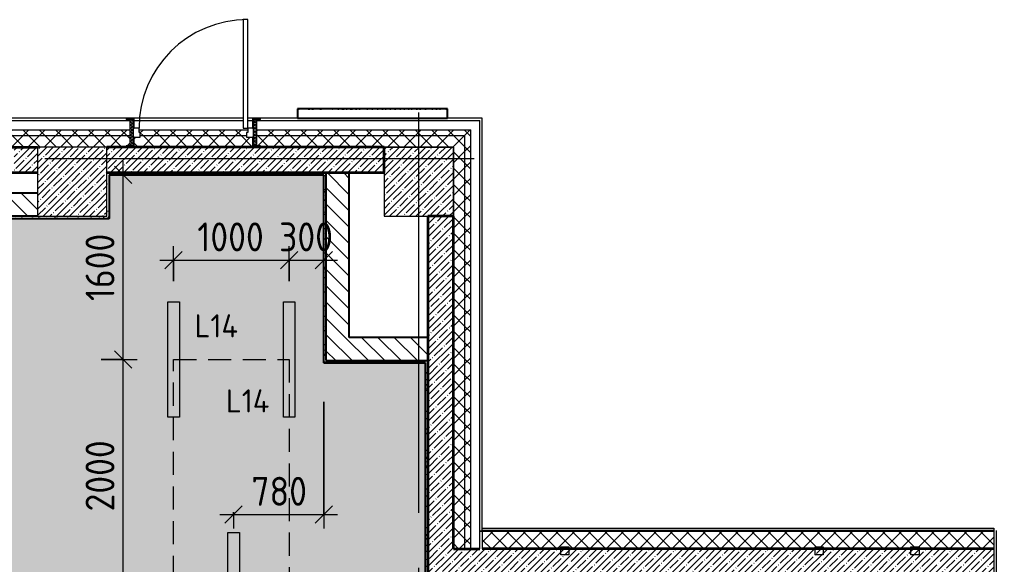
# Model space of a CAD drawing. Header units: millimetres. Extents: x -3377 to 186574, y -8553 to 29000.
# Drawn here: x 29855 to 38310, y 23484 to 28205 of the extents above; entities that cross this region are included whole.
import ezdxf

# ---------------------------------------------------------------- set-up
doc = ezdxf.new("R2010")
doc.units = ezdxf.units.MM
doc.linetypes.add('ADSK_Штрих_ш2 п1', pattern=[300, 200, -100])
doc.linetypes.add('Осевая', pattern=[3175, 635, -476.25, 1587.5, -476.25])
for name, color, linetype, lineweight in [('A-ANNO-DIMS', 7, 'Continuous', 9), ('A-ANNO-DIMS-100', 7, 'Continuous', 9), ('A-DETL-1', 7, 'ADSK_Штрих_ш2 п1', 9), ('A-DETL-GENF', 7, 'Continuous', 9), ('A-DOOR', 7, 'Continuous', 9), ('A-DOOR-1', 7, 'Continuous', 13), ('A-DOOR-FRAM', 7, 'Continuous', 13), ('A-DOOR-FRAM-1', 7, 'Continuous', 9), ('A-GENM', 7, 'Continuous', 9), ('A-GENM-1', 7, 'Continuous', 25), ('A-GLAZ', 7, 'Continuous', 9), ('A-GLAZ-1', 7, 'Continuous', 13), ('A-WALL', 7, 'Continuous', 9), ('E-LITE-EQPM-IDEN', 7, 'Continuous', 9), ('I-WALL', 7, 'Continuous', 9), ('S-COLS', 7, 'Continuous', 9), ('Оси', 7, 'Continuous', 9), ('Оси-2', 7, 'Осевая', 9)]:
    doc.layers.add(name, color=color, linetype=linetype, lineweight=lineweight)
for name, color, linetype, lineweight, true_color in [('A-ANNO-NOTE', 1, 'Continuous', 9, 0xff0000), ('A-CLNG-1', 7, 'Continuous', 9, 0xc0c0c0), ('A-WALL-1', 7, 'Continuous', 35, 0x3c3c3c), ('A-WALL-2', 7, 'Continuous', 25, 0x3c3c3c), ('A-WALL-3', 7, 'Continuous', 13, 0x3c3c3c), ('A-WALL-FNSH-1', 7, 'Continuous', 9, 0x3c3c3c), ('A-WALL-FNSH-2', 7, 'Continuous', 13, 0x3c3c3c)]:
    doc.layers.add(name, color=color, linetype=linetype, lineweight=lineweight, true_color=true_color)
doc.layers.add('A-CLNG-PATT-1', color=7, linetype='Continuous', lineweight=9, transparency=1)
doc.styles.add('GOST Common_1', font='GOST_Common.ttf', dxfattribs={"height": 200})
doc.styles.add('ISOCPEUR', font='isocpeur.ttf', dxfattribs={"width": 0.9, "height": 250})
doc.dimstyles.new('ISO-2_5_0_9К_БОЛЬШОЙ', dxfattribs={"dimscale": 304.8, "dimtxt": 248.995294, "dimasz": 0.492126, "dimexe": 0.393701, "dimexo": 0.984252, "dimgap": 0, "dimtad": 1, "dimdec": 0, "dimrnd": 10, "dimzin": 0, "dimdsep": 46, "dimtxsty": 'ISOCPEUR', "dimblk1": 'OBLIQUE', "dimblk2": 'OBLIQUE', "dimsah": 1, "dimcen": 0.09, "dimdle": 0.393701, "dimazin": 0, "dimtfac": 1, "dimtdec": 4, "dimtix": 1, "dimtmove": 0, "dimatfit": 3, "dimfxl": 1, "dimtvp": 1, "dimtolj": 1, "dimtzin": 0, "dimarcsym": 2})
pattern_1 = [(45, (0, 0), (-57.02463, 57.02463), []), (45, (57.025, 0), (-57.02463, 57.02463), [100.806, -20.161, 3.353, -16.808])]
pattern_2 = [(45, (0, 0), (-70.71068, 70.71068), []), (135, (0, 0), (-70.71068, -70.71068), [])]
pattern_3 = [(135, (0, 0), (-70.71068, -70.71068), [])]
pattern_4 = [(0, (0, 0), (121.92, 30.48), [10.058, -81.382, 10.058, -81.382, -487.68]), (0, (0, 0), (121.92, 30.48), [-182.88, 10.058, -172.822, 10.058, -81.382, -213.36]), (0, (0, 0), (121.92, 30.48), [-457.2, 10.058, -50.902, 10.058, -142.342]), (120, (45.72, 15.24), (-87.356454, 90.345817), [10.058, -81.382, 10.058, -81.382, -487.68]), (120, (45.72, 15.24), (-87.356454, 90.345817), [-182.88, 10.058, -172.822, 10.058, -81.382, -213.36]), (120, (45.72, 15.24), (-87.356454, 90.345817), [-457.2, 10.058, -50.902, 10.058, -142.342]), (240, (60.96, 76.2), (-34.563546, -120.825817), [10.058, -81.382, 10.058, -81.382, -487.68]), (240, (60.96, 76.2), (-34.563546, -120.825817), [-182.88, 10.058, -172.822, 10.058, -81.382, -213.36]), (240, (60.96, 76.2), (-34.563546, -120.825817), [-457.2, 10.058, -50.902, 10.058, -142.342])]

# ---------------------------------------------------------------- blocks, each defined once
blk = doc.blocks.new('BSC_Колонна _Прямоугольная - 600х600-V16-План расстановки осветительного оборудования 1 этажа в осях 1-12')
at = {"layer": 'S-COLS'}
h = blk.add_hatch(dxfattribs=at)
h.set_pattern_fill('FP_28', color=256, style=0, pattern_type=2)
h.set_pattern_definition([(45, (-30310, -26800), (-57.02463, 57.02463), []), (45, (-30252.975, -26800), (-57.02463, 57.02463), [100.806, -20.161, 3.353, -16.808])])
h.paths.add_polyline_path([(300, -300), (300, 300), (-300, 300), (-300, -300), (226.1, -300)])
for p, q in [((300, 300), (-300, 300)), ((-300, 300), (-300, -300)), ((300, -300), (300, 300)), ((-300, -300), (300, -300))]:
    blk.add_line(p, q, dxfattribs=at)
blk = doc.blocks.new('120_Окно_СКБ_2Ст - 120_Окно_СКБ_2Ст 3100х2500 _мал_створка слева_-22446080-План расстановки осветительного оборудования 1 этажа в осях 1-12')
at = {"layer": 'A-GLAZ-1'}
for p, q in [((-1550, -127), (-1550, -57)), ((-1550, -57), (-1480, -57)), ((-1480, -57), (-1480, -127)), ((650, -127), (650, -57)), ((650, -57), (720, -57)), ((720, -57), (720, -127)), ((1480, -127), (1480, -57)), ((1480, -57), (1550, -57)), ((1550, -57), (1550, -127)), ((-1480, -127), (-1550, -127)), ((720, -127), (650, -127)), ((1550, -127), (1480, -127))]:
    blk.add_line(p, q, dxfattribs=at)
blk = doc.blocks.new('110_Дверь_СКБ_1Ст_Наружная - ДН-2д_л__ Дверь из подвала ЛК _900 мм в свету_ 3300 фрамуга метал-22954314-План расстановки осветительного оборудования 1 этажа в осях 1-12')
at = {"layer": 'A-DOOR'}
h = blk.add_hatch(dxfattribs=at)
h.set_pattern_fill('FP_39', color=256, style=0, pattern_type=2)
h.set_pattern_definition([(135, (1756.41, 179.685), (-14.14214, -14.14214), []), (225, (1756.41, 179.685), (14.14214, -14.14214), [])])
h.paths.add_polyline_path([(569.5, -125), (569.5, 105), (539.5, 105), (539.5, -125), (541.1, -125)])
at = {"layer": 'A-DOOR-FRAM-1'}
h = blk.add_hatch(dxfattribs=at)
h.set_pattern_fill('FP_40', color=256, style=0, pattern_type=2)
h.set_pattern_definition([(45, (-366.384, 179.685), (-14.1421, 14.1421), []), (135, (-366.384, 179.685), (-14.1421, -14.1421), [])])
h.paths.add_polyline_path([(-500.5, -125), (-500.5, 105), (-530.5, 105), (-530.5, -125)])
at = {"layer": 'A-DOOR'}
for p, q in [((-492.5, 113), (-562.5, 113)), ((-562.5, 113), (-562.5, 105)), ((-562.5, 105), (-500.5, 105)), ((-500.5, 105), (-500.5, 30)), ((-492.5, 30), (-492.5, 113)), ((601.5, 113), (531.5, 113)), ((531.5, 113), (531.5, 30)), ((539.5, 30), (539.5, 105)), ((539.5, 105), (601.5, 105)), ((601.5, 105), (601.5, 113)), ((-500.5, 30), (-492.5, 30)), ((531.5, 30), (539.5, 30)), ((-492.5, -50), (-500.5, -50)), ((-500.5, -50), (-500.5, -125)), ((-492.5, -133), (-492.5, -50)), ((539.5, -50), (531.5, -50)), ((531.5, -50), (531.5, -133)), ((539.5, -125), (539.5, -50)), ((-562.5, -125), (-562.5, -133)), ((-500.5, -125), (-562.5, -125)), ((-562.5, -133), (-492.5, -133)), ((531.5, -133), (601.5, -133)), ((601.5, -125), (539.5, -125)), ((601.5, -133), (601.5, -125))]:
    blk.add_line(p, q, dxfattribs=at)
blk.add_arc((489.5, 30), 940, 90, 180, dxfattribs=at)
at = {"layer": 'A-DOOR-1'}
for p, q in [((489.5, 970), (449.5, 970)), ((449.5, 970), (449.5, 30)), ((489.5, 30), (489.5, 970)), ((449.5, 30), (489.5, 30))]:
    blk.add_line(p, q, dxfattribs=at)
at = {"layer": 'A-DOOR-FRAM'}
for p, q in [((-500.5, 105), (-530.5, 105)), ((-530.5, 105), (-530.5, -125)), ((-500.5, -125), (-500.5, 105)), ((569.5, 105), (539.5, 105)), ((539.5, 105), (539.5, -125)), ((569.5, -125), (569.5, 105)), ((-450.5, 30), (-500.5, 30)), ((-500.5, 30), (-500.5, -50)), ((-450.5, -10), (-450.5, 30)), ((489.5, 30), (489.5, -10)), ((539.5, 30), (489.5, 30)), ((539.5, -50), (539.5, 30)), ((-500.5, -50), (-440.5, -50)), ((-440.5, -10), (-450.5, -10)), ((-440.5, -50), (-440.5, -10)), ((489.5, -10), (479.5, -10)), ((479.5, -10), (479.5, -50)), ((479.5, -50), (539.5, -50)), ((-530.5, -125), (-500.5, -125)), ((539.5, -125), (569.5, -125))]:
    blk.add_line(p, q, dxfattribs=at)
blk = doc.blocks.new('Указатель_Домовой_Квартальный_По грани - Указатель одинарный-23221565-План расстановки осветительного оборудования 1 этажа в осях 1-12')
at = {"layer": 'A-GENM'}
for p, q in [((32277.3, 27432), (32274.8, 27432)), ((32275, 27432), (32295, 27432)), ((32295, 27432), (32338.8, 27432)), ((32338.8, 27432), (32353.7, 27432)), ((32338.8, 27430), (32338.8, 27432)), ((32367, 27432), (32385.1, 27432)), ((32398.3, 27432), (32415, 27432)), ((32415, 27430), (32415, 27432)), ((32415, 27432), (32434.9, 27432)), ((32434.9, 27432), (32454.8, 27432)), ((32434.9, 27430), (32434.9, 27432)), ((32468.1, 27432), (32489.6, 27432)), ((32489.6, 27430), (32489.6, 27432)), ((32489.6, 27432), (32560, 27432)), ((32565, 27432), (32610.7, 27432)), ((32620, 27432), (32643.7, 27432)), ((32652.9, 27432), (32654.8, 27432)), ((32652.9, 27432), (32654.8, 27432)), ((32654.7, 27430), (32654.7, 27432)), ((32664.1, 27432), (32682.7, 27432)), ((32691.9, 27432), (32715.6, 27432)), ((32724.8, 27432), (32726.7, 27432)), ((32724.8, 27432), (32726.7, 27432)), ((32726.6, 27430), (32726.6, 27432)), ((32736, 27432), (32746.5, 27432)), ((32746.5, 27432), (32762.4, 27432)), ((32746.5, 27432), (32746.5, 27430)), ((32773.5, 27432), (32794, 27432)), ((32803.3, 27432), (32816.7, 27432)), ((32816.1, 27432), (32816.7, 27432)), ((32816.1, 27432), (32816.1, 27430)), ((32816.7, 27432), (32827.8, 27432)), ((32816.7, 27430), (32816.7, 27432)), ((32827.8, 27432), (32840.5, 27432)), ((32827.8, 27430), (32827.8, 27432)), ((32840.5, 27432), (32849.8, 27432)), ((32840.5, 27430), (32840.5, 27432)), ((32849.8, 27432), (32857.6, 27432)), ((32849.8, 27430), (32849.8, 27432)), ((32857.6, 27432), (32860, 27432)), ((32857.6, 27432), (32860, 27432)), ((32857.6, 27430), (32857.6, 27432)), ((32870.8, 27432), (32904.2, 27432)), ((32913.5, 27432), (32943.6, 27432)), ((32943.6, 27432), (32950.6, 27432)), ((32943.6, 27430), (32943.6, 27432)), ((32959.9, 27432), (32992.2, 27432)), ((33001.7, 27432), (33005.1, 27432)), ((33005.1, 27432), (33010.9, 27432)), ((33005.1, 27430), (33005.1, 27432)), ((33010.9, 27430), (33010.9, 27432)), ((33012.1, 27432), (33018.6, 27432)), ((33012.1, 27432), (33012.1, 27430)), ((33028.3, 27432), (33039, 27432)), ((33039, 27432), (33045.2, 27432)), ((33039, 27432), (33039, 27430)), ((33044.2, 27432), (33045.2, 27432)), ((33044.2, 27432), (33044.2, 27430)), ((33045.2, 27432), (33048.3, 27432)), ((33045.2, 27432), (33045.2, 27430)), ((33048.3, 27432), (33055.5, 27432)), ((33048.3, 27432), (33048.3, 27430)), ((33055.5, 27432), (33059, 27432)), ((33055.5, 27432), (33055.5, 27430)), ((33069.3, 27432), (33075.9, 27432)), ((33075.9, 27432), (33091.1, 27432)), ((33075.9, 27430), (33075.9, 27432)), ((33091.1, 27432), (33097, 27432)), ((33091.1, 27432), (33091.9, 27432)), ((33091.1, 27430), (33091.1, 27432)), ((33091.9, 27432), (33094, 27432)), ((33091.9, 27430), (33091.9, 27432)), ((33093.2, 27430), (33093.2, 27432)), ((33094, 27432), (33095.8, 27432)), ((33094, 27430), (33094, 27432)), ((33095.8, 27432), (33096.3, 27432)), ((33095.8, 27430), (33095.8, 27432)), ((33096.3, 27430), (33096.3, 27432)), ((33097, 27432), (33101.1, 27432)), ((33097, 27430), (33097, 27432)), ((33101.1, 27430), (33101.1, 27432)), ((33110.7, 27432), (33118.2, 27432)), ((33118.2, 27432), (33122.3, 27432)), ((33118.2, 27430), (33118.2, 27432)), ((33122.3, 27432), (33126.8, 27432)), ((33122.3, 27430), (33122.3, 27432)), ((33125.4, 27432), (33126.8, 27432)), ((33125.4, 27432), (33125.4, 27430)), ((33126.4, 27430), (33126.4, 27432)), ((33126.8, 27432), (33128.7, 27432)), ((33126.8, 27430), (33126.8, 27432)), ((33128.7, 27432), (33145.5, 27432)), ((33128.7, 27430), (33128.7, 27432)), ((33154.8, 27432), (33181.4, 27432)), ((33190.7, 27432), (33217.4, 27432)), ((33227.2, 27432), (33245.2, 27432)), ((33254.5, 27432), (33289.3, 27432)), ((33298.6, 27432), (33317, 27432)), ((33327.2, 27432), (33329.1, 27432)), ((33327.2, 27432), (33329.1, 27432)), ((33329.1, 27432), (33336.3, 27432)), ((33329.1, 27430), (33329.1, 27432)), ((33336.3, 27432), (33345.5, 27432)), ((33336.3, 27430), (33336.3, 27432)), ((33345.5, 27432), (33354.8, 27432)), ((33345.5, 27430), (33345.5, 27432)), ((33354.8, 27432), (33362, 27432)), ((33354.8, 27430), (33354.8, 27432)), ((33362, 27432), (33363.9, 27432)), ((33362, 27432), (33363.9, 27432)), ((33362, 27430), (33362, 27432)), ((33374.2, 27432), (33422.7, 27432)), ((33432, 27432), (33442.4, 27432)), ((33442.4, 27432), (33458.4, 27432)), ((33442.4, 27430), (33442.4, 27432)), ((33469.5, 27432), (33490, 27432)), ((33499.3, 27432), (33525, 27432)), ((33525, 27432), (33545, 27432)), ((33545.2, 27432), (33542.7, 27432))]:
    blk.add_line(p, q, dxfattribs=at)
at = {"layer": 'A-GENM-1'}
for p, q in [((33560, 27430), (32260, 27430)), ((32260, 27430), (32260, 27350)), ((32275, 27432), (32270, 27432)), ((32270, 27432), (32270, 27430)), ((32270, 27430), (32275, 27430)), ((32275, 27430), (32275, 27432)), ((32367, 27432), (32353.7, 27432)), ((32353.7, 27432), (32353.7, 27430)), ((32353.7, 27430), (32367, 27430)), ((32367, 27430), (32367, 27432)), ((32398.3, 27432), (32385.1, 27432)), ((32385.1, 27432), (32385.1, 27430)), ((32385.1, 27430), (32398.3, 27430)), ((32398.3, 27430), (32398.3, 27432)), ((32468.1, 27432), (32454.8, 27432)), ((32454.8, 27432), (32454.8, 27430)), ((32454.8, 27430), (32468.1, 27430)), ((32468.1, 27430), (32468.1, 27432)), ((32565, 27432), (32560, 27432)), ((32560, 27432), (32560, 27430)), ((32560, 27430), (32565, 27430)), ((32565, 27430), (32565, 27432)), ((32620, 27432), (32610.7, 27432)), ((32610.7, 27432), (32610.7, 27430)), ((32610.7, 27430), (32620, 27430)), ((32620, 27430), (32620, 27432)), ((32652.9, 27432), (32643.7, 27432)), ((32643.7, 27432), (32643.7, 27430)), ((32643.7, 27430), (32652.9, 27430)), ((32652.9, 27430), (32652.9, 27432)), ((32664.1, 27432), (32654.8, 27432)), ((32654.8, 27432), (32654.8, 27430)), ((32654.8, 27430), (32664.1, 27430)), ((32664.1, 27430), (32664.1, 27432)), ((32691.9, 27432), (32682.7, 27432)), ((32682.7, 27432), (32682.7, 27430)), ((32682.7, 27430), (32691.9, 27430)), ((32691.9, 27430), (32691.9, 27432)), ((32724.8, 27432), (32715.6, 27432)), ((32715.6, 27432), (32715.6, 27430)), ((32715.6, 27430), (32724.8, 27430)), ((32724.8, 27430), (32724.8, 27432)), ((32736, 27432), (32726.7, 27432)), ((32726.7, 27432), (32726.7, 27430)), ((32726.7, 27430), (32736, 27430)), ((32736, 27430), (32736, 27432)), ((32773.5, 27432), (32762.4, 27432)), ((32762.4, 27432), (32762.4, 27430)), ((32762.4, 27430), (32773.5, 27430)), ((32773.5, 27430), (32773.5, 27432)), ((32803.3, 27432), (32794, 27432)), ((32794, 27432), (32794, 27430)), ((32794, 27430), (32803.3, 27430)), ((32803.3, 27430), (32803.3, 27432)), ((32870.8, 27432), (32860, 27432)), ((32860, 27432), (32860, 27430)), ((32860, 27430), (32870.8, 27430)), ((32870.8, 27430), (32870.8, 27432)), ((32913.5, 27432), (32904.2, 27432)), ((32904.2, 27432), (32904.2, 27430)), ((32904.2, 27430), (32913.5, 27430)), ((32913.5, 27430), (32913.5, 27432)), ((32959.9, 27432), (32950.6, 27432)), ((32950.6, 27432), (32950.6, 27430)), ((32950.6, 27430), (32959.9, 27430)), ((32959.9, 27430), (32959.9, 27432)), ((33001.7, 27432), (32992.2, 27432)), ((32992.2, 27432), (32992.2, 27430)), ((32992.2, 27430), (33001.7, 27430)), ((33001.7, 27430), (33001.7, 27432)), ((33028.3, 27432), (33018.6, 27432)), ((33018.6, 27432), (33018.6, 27430)), ((33018.6, 27430), (33028.3, 27430)), ((33028.3, 27430), (33028.3, 27432)), ((33069.3, 27432), (33059.7, 27432)), ((33059.7, 27432), (33059.7, 27430)), ((33059.7, 27430), (33069.3, 27430)), ((33069.3, 27430), (33069.3, 27432)), ((33110.7, 27432), (33101.4, 27432)), ((33101.4, 27432), (33101.4, 27430)), ((33101.4, 27430), (33110.7, 27430)), ((33110.7, 27430), (33110.7, 27432)), ((33154.8, 27432), (33145.5, 27432)), ((33145.5, 27432), (33145.5, 27430)), ((33145.5, 27430), (33154.8, 27430)), ((33154.8, 27430), (33154.8, 27432)), ((33190.7, 27432), (33181.4, 27432)), ((33181.4, 27432), (33181.4, 27430)), ((33181.4, 27430), (33190.7, 27430)), ((33190.7, 27430), (33190.7, 27432)), ((33226.7, 27432), (33217.4, 27432)), ((33217.4, 27432), (33217.4, 27430)), ((33217.4, 27430), (33226.7, 27430)), ((33226.7, 27430), (33226.7, 27432)), ((33254.5, 27432), (33245.2, 27432)), ((33245.2, 27432), (33245.2, 27430)), ((33245.2, 27430), (33254.5, 27430)), ((33254.5, 27430), (33254.5, 27432)), ((33298.6, 27432), (33289.3, 27432)), ((33289.3, 27432), (33289.3, 27430)), ((33289.3, 27430), (33298.6, 27430)), ((33298.6, 27430), (33298.6, 27432)), ((33327.2, 27432), (33317, 27432)), ((33317, 27432), (33317, 27430)), ((33317, 27430), (33327.2, 27430)), ((33327.2, 27430), (33327.2, 27432)), ((33374.2, 27432), (33363.9, 27432)), ((33363.9, 27432), (33363.9, 27430)), ((33363.9, 27430), (33374.2, 27430)), ((33374.2, 27430), (33374.2, 27432)), ((33432, 27432), (33422.7, 27432)), ((33422.7, 27432), (33422.7, 27430)), ((33422.7, 27430), (33432, 27430)), ((33432, 27430), (33432, 27432)), ((33469.5, 27432), (33458.4, 27432)), ((33458.4, 27432), (33458.4, 27430)), ((33458.4, 27430), (33469.5, 27430)), ((33469.5, 27430), (33469.5, 27432)), ((33499.3, 27432), (33490, 27432)), ((33490, 27432), (33490, 27430)), ((33490, 27430), (33499.3, 27430)), ((33499.3, 27430), (33499.3, 27432)), ((33550, 27432), (33545, 27432)), ((33545, 27432), (33545, 27430)), ((33545, 27430), (33550, 27430)), ((33550, 27430), (33550, 27432)), ((33560, 27350), (33560, 27430)), ((32260, 27350), (33560, 27350))]:
    blk.add_line(p, q, dxfattribs=at)
blk = doc.blocks.new('DET_L_Линия разрыва - М100-30654710-План расстановки осветительного оборудования 1 этажа в осях 1-12')
at = {"layer": 'A-DETL-GENF'}
blk.add_line((24079.7, 0), (12339.9, 0), dxfattribs=at)
blk = doc.blocks.new('DIMBLOCK64-План расстановки осветительного оборудования 1 этажа в осях 1-12')
at = {"layer": 'A-ANNO-DIMS-100'}
for p, q in [((31188.5, 25937.8), (31188.5, 26240.2)), ((32188.5, 25937.8), (32188.5, 26240.2)), ((31068.5, 26120.2), (32188.5, 26120.2)), ((31188.5, 26120.2), (31188.5, 25937.8)), ((32188.5, 26120.2), (32188.5, 25937.8))]:
    blk.add_line(p, q, dxfattribs=at)
at = {"layer": 'A-ANNO-DIMS-100', "lineweight": 20}
for p, q in [((31188.5, 26120.2), (31263.5, 26195.2)), ((32188.5, 26120.2), (32263.5, 26195.2)), ((31188.5, 26120.2), (31113.5, 26045.2)), ((32188.5, 26120.2), (32113.5, 26045.2))]:
    blk.add_line(p, q, dxfattribs=at)
at = {"layer": 'A-ANNO-DIMS-100', "color": 0, "insert": (31394, 26446.8), "char_height": 250, "width": 706.764, "attachment_point": 1, "line_spacing_factor": 1.149209, "style": 'ISOCPEUR'}
blk.add_mtext('1000', dxfattribs=at)
blk = doc.blocks.new('_Oblique')
at = {"color": 0, "linetype": 'ByBlock', "lineweight": -2}
blk.add_line((-0.5, -0.5), (0.5, 0.5), dxfattribs=at)
blk = doc.blocks.new('DIMBLOCK65-План расстановки осветительного оборудования 1 этажа в осях 1-12')
at = {"layer": 'A-ANNO-DIMS-100'}
for p, q in [((32188.5, 25937.8), (32188.5, 26240.2)), ((32488.5, 25926.3), (32488.5, 26240.2)), ((32188.5, 26120.2), (32608.5, 26120.2)), ((32188.5, 26120.2), (32188.5, 25937.8)), ((32488.5, 26120.2), (32488.5, 25926.3))]:
    blk.add_line(p, q, dxfattribs=at)
at = {"layer": 'A-ANNO-DIMS-100', "lineweight": 20}
for p, q in [((32188.5, 26120.2), (32263.5, 26195.2)), ((32488.5, 26120.2), (32563.5, 26195.2)), ((32188.5, 26120.2), (32113.5, 26045.2)), ((32488.5, 26120.2), (32413.5, 26045.2))]:
    blk.add_line(p, q, dxfattribs=at)
at = {"layer": 'A-ANNO-DIMS-100', "color": 0, "insert": (32101.5, 26446.8), "char_height": 250, "width": 568.858, "attachment_point": 1, "line_spacing_factor": 1.149209, "style": 'ISOCPEUR'}
blk.add_mtext('300', dxfattribs=at)
blk = doc.blocks.new('DIMBLOCK67-План расстановки осветительного оборудования 1 этажа в осях 1-12')
at = {"layer": 'A-ANNO-DIMS-100', "lineweight": 20}
for p, q in [((30753.5, 25259.5), (30678.5, 25334.5)), ((30753.5, 25259.5), (30828.5, 25184.5)), ((30753.5, 23259.5), (30678.5, 23334.5)), ((30753.5, 23259.5), (30828.5, 23184.5))]:
    blk.add_line(p, q, dxfattribs=at)
at = {"layer": 'A-ANNO-DIMS-100'}
for p, q in [((30563.1, 25259.5), (30873.5, 25259.5)), ((30753.5, 25259.5), (30563.1, 25259.5)), ((30753.5, 23259.5), (30753.5, 25259.5)), ((31083.1, 23259.5), (30633.5, 23259.5)), ((30753.5, 23259.5), (31083.1, 23259.5))]:
    blk.add_line(p, q, dxfattribs=at)
at = {"layer": 'A-ANNO-DIMS-100', "color": 0, "insert": (30426.9, 23943.5), "char_height": 250, "width": 758.478, "attachment_point": 1, "rotation": 90, "line_spacing_factor": 1.149209, "style": 'ISOCPEUR'}
blk.add_mtext('2000', dxfattribs=at)
blk = doc.blocks.new('DIMBLOCK68-План расстановки осветительного оборудования 1 этажа в осях 1-12')
at = {"layer": 'A-ANNO-DIMS-100'}
for p, q in [((30753.5, 25259.5), (30753.5, 26980)), ((30947.5, 26860), (30633.5, 26860)), ((30753.5, 26860), (30947.5, 26860)), ((30563.1, 25259.5), (30873.5, 25259.5)), ((30753.5, 25259.5), (30563.1, 25259.5))]:
    blk.add_line(p, q, dxfattribs=at)
at = {"layer": 'A-ANNO-DIMS-100', "lineweight": 20}
for p, q in [((30753.5, 26860), (30678.5, 26935)), ((30753.5, 26860), (30828.5, 26785)), ((30753.5, 25259.5), (30678.5, 25334.5)), ((30753.5, 25259.5), (30828.5, 25184.5))]:
    blk.add_line(p, q, dxfattribs=at)
at = {"layer": 'A-ANNO-DIMS-100', "color": 0, "insert": (30426.9, 25765.3), "char_height": 250, "width": 706.764, "attachment_point": 1, "rotation": 90, "line_spacing_factor": 1.149209, "style": 'ISOCPEUR'}
blk.add_mtext('1600', dxfattribs=at)
blk = doc.blocks.new('DIMBLOCK69-План расстановки осветительного оборудования 1 этажа в осях 1-12')
at = {"layer": 'A-ANNO-DIMS-100'}
for p, q in [((32488.5, 24892.9), (32488.5, 23796.2)), ((32488.5, 23916.2), (32488.5, 24892.9)), ((31708.5, 23937.8), (31708.5, 23796.2)), ((31708.5, 23916.2), (31708.5, 23937.8)), ((31588.5, 23916.2), (32608.5, 23916.2))]:
    blk.add_line(p, q, dxfattribs=at)
at = {"layer": 'A-ANNO-DIMS-100', "lineweight": 20}
for p, q in [((31708.5, 23916.2), (31783.5, 23991.2)), ((32488.5, 23916.2), (32563.5, 23991.2)), ((31708.5, 23916.2), (31633.5, 23841.2)), ((32488.5, 23916.2), (32413.5, 23841.2))]:
    blk.add_line(p, q, dxfattribs=at)
at = {"layer": 'A-ANNO-DIMS-100', "color": 0, "insert": (31861.5, 24242.8), "char_height": 250, "width": 568.858, "attachment_point": 1, "line_spacing_factor": 1.149209, "style": 'ISOCPEUR'}
blk.add_mtext('780', dxfattribs=at)

msp = doc.modelspace()

# ---------------------------------------------------------------- hatches: boundary and pattern name
at = {"layer": 'A-CLNG-PATT-1'}
h = msp.add_hatch(color=256, dxfattribs=at)
h.paths.add_polyline_path([(28781, 20121), (33389, 20121), (33389, 21979), (32989, 21979), (32989, 22621), (33369, 22621), (33369, 25229), (32488.5, 25229), (32488.5, 26859), (30631, 26859), (30631, 26479), (29095, 26479), (29095, 26351), (29110, 26351), (29110, 26340), (28781, 26340), (28781, 21193)])
h.paths.add_polyline_path([(29990, 21979), (29990, 22620), (30631, 22620), (30631, 21979), (30536.1, 21979)])
at = {"layer": 'A-WALL'}
h = msp.add_hatch(dxfattribs=at)
h.set_pattern_fill('FP_6', color=256, style=0, pattern_type=2)
h.set_pattern_definition(pattern_2)
h.paths.add_polyline_path([(33760, 27200), (33760, 27250), (31910, 27250), (31910, 27200), (33710, 27200)])
h.paths.add_polyline_path([(16010.3, 27200), (16910.3, 27200), (16910.3, 27250), (16010.3, 27250), (16010.3, 27216.3)])
h.paths.add_polyline_path([(21117.1, 27200), (21785, 27200), (21785, 27250), (20335, 27250), (20335, 27200)])
h.paths.add_polyline_path([(21910, 27200), (30810, 27200), (30810, 27250), (21825, 27250), (21825, 27200)])
h.paths.add_polyline_path([(20295, 27200), (20295, 27250), (19610.3, 27250), (19610.3, 27200), (19771.5, 27200)])
h.paths.add_polyline_path([(31820, 27200), (31820, 27225), (31830, 27225), (31830, 27250), (30890, 27250), (30890, 27225), (30900, 27225), (30900, 27200), (31208.8, 27200)])
h.paths.add_polyline_path([(17810.3, 27200), (18710.3, 27200), (18710.3, 27250), (17810.3, 27250)])
h.paths.add_polyline_path([(15110.3, 27200), (15110.3, 27250), (13730, 27250), (13730, 27200), (15062, 27200)])
h = msp.add_hatch(dxfattribs=at)
h.set_pattern_fill('FP_6', color=256, style=0, pattern_type=2)
h.set_pattern_definition(pattern_2)
h.paths.add_polyline_path([(13730, 27100), (15110.3, 27100), (15110.3, 27200), (13730, 27200)])
h.paths.add_polyline_path([(18425.9, 27100), (18710.3, 27100), (18710.3, 27200), (17810.3, 27200), (17810.3, 27100), (18110.3, 27100)])
h.paths.add_polyline_path([(16910.3, 27100), (16910.3, 27200), (16010.3, 27200), (16010.3, 27100), (16407.6, 27100)])
h.paths.add_polyline_path([(21825, 27180), (21785, 27180), (21785, 27200), (20335, 27200), (20335, 27180), (20295, 27180), (20295, 27140), (20305, 27140), (20305, 27100), (21815, 27100), (21815, 27140), (21825, 27140), (21825, 27178.3)])
h.paths.add_polyline_path([(32890.8, 27100), (33710, 27100), (33710, 27200), (31910, 27200), (31910, 27110), (31942, 27110), (31942, 27102), (31872, 27102), (31872, 27185), (31820, 27185), (31820, 27200), (30900, 27200), (30900, 27185), (30848, 27185), (30848, 27102), (30778, 27102), (30778, 27110), (30810, 27110), (30810, 27200), (21825, 27200), (21825, 27180), (21910, 27180), (21910, 27100), (32554.4, 27100)])
h.paths.add_polyline_path([(19610.3, 27100), (20210, 27100), (20210, 27180), (20295, 27180), (20295, 27200), (19610.3, 27200), (19610.3, 27116.6)])
h = msp.add_hatch(dxfattribs=at)
h.set_pattern_fill('FP_6', color=256, style=0, pattern_type=2)
h.set_pattern_definition(pattern_2)
h.paths.add_polyline_path([(33710, 23620), (33760, 23620), (33760, 27200), (33710, 27200), (33710, 23719.5)])
h = msp.add_hatch(dxfattribs=at)
h.set_pattern_fill('FP_6', color=256, style=0, pattern_type=2)
h.set_pattern_definition(pattern_2)
h.paths.add_polyline_path([(33610, 23620), (33710, 23620), (33710, 27100), (33610, 27100), (33610, 23799.7)])
h = msp.add_hatch(dxfattribs=at)
h.set_pattern_fill('FP_6', color=256, style=0, pattern_type=2)
h.set_pattern_definition(pattern_2)
h.paths.add_polyline_path([(35918.3, 23620), (38287.7, 23620), (38287.7, 23769.7), (33860, 23769.7), (33860, 23620), (34572.8, 23620)])
at = {"layer": 'I-WALL'}
h = msp.add_hatch(dxfattribs=at)
h.set_pattern_fill('FP_1', color=256, style=0, pattern_type=2)
h.set_pattern_definition(pattern_1)
h.paths.add_polyline_path([(30631, 26880), (33010, 26880), (33010, 27100), (30610, 27100), (30610, 26880)])
h.paths.add_polyline_path([(29810, 26880), (30010, 26880), (30010, 27100), (29810, 27100), (29810, 27075.3)])
h = msp.add_hatch(dxfattribs=at)
h.set_pattern_fill('FP_85', color=256, style=0, pattern_type=2)
h.set_pattern_definition(pattern_4)
h.paths.add_polyline_path([(30630, 26480), (30630, 26880), (30610, 26880), (30610, 26480)])
h = msp.add_hatch(dxfattribs=at)
h.set_pattern_fill('FP_85', color=256, style=0, pattern_type=2)
h.set_pattern_definition(pattern_4)
h.paths.add_polyline_path([(32476.5, 26860), (32489.5, 26860), (32488.5, 26880), (30630, 26880), (30631, 26860), (31910, 26860)])
h = msp.add_hatch(dxfattribs=at)
h.set_pattern_fill('FP_85', color=256, style=0, pattern_type=2)
h.set_pattern_definition(pattern_4)
h.paths.add_polyline_path([(32509.5, 25250), (32509.5, 26880), (32489.5, 26880), (32489.5, 25250)])
h = msp.add_hatch(dxfattribs=at)
h.set_pattern_fill('FP_15', color=256, style=0, pattern_type=2)
h.set_pattern_definition(pattern_3)
h.paths.add_polyline_path([(32509.5, 25450), (32709.5, 25450), (32709.5, 26880), (32509.5, 26880), (32509.5, 26492.9)])
h = msp.add_hatch(dxfattribs=at)
h.set_pattern_fill('FP_15', color=256, style=0, pattern_type=2)
h.set_pattern_definition(pattern_3)
h.paths.add_polyline_path([(26410, 26500), (30010, 26500), (30010, 26700), (26410, 26700)])
h = msp.add_hatch(dxfattribs=at)
h.set_pattern_fill('FP_85', color=256, style=0, pattern_type=2)
h.set_pattern_definition(pattern_4)
h.paths.add_polyline_path([(29095, 26480), (30610, 26480), (30610, 26500), (29095, 26500)])
h = msp.add_hatch(dxfattribs=at)
h.set_pattern_fill('FP_1', color=256, style=0, pattern_type=2)
h.set_pattern_definition(pattern_1)
h.paths.add_polyline_path([(33390, 22600), (33610, 22600), (33610, 26500), (33390, 26500), (33390, 23312.9)])
h = msp.add_hatch(dxfattribs=at)
h.set_pattern_fill('FP_15', color=256, style=0, pattern_type=2)
h.set_pattern_definition(pattern_3)
h.paths.add_polyline_path([(33390, 25250), (33390, 25450), (32509.5, 25450), (32509.5, 25250), (33369, 25250)])
h = msp.add_hatch(dxfattribs=at)
h.set_pattern_fill('FP_85', color=256, style=0, pattern_type=2)
h.set_pattern_definition(pattern_4)
h.paths.add_polyline_path([(33227.2, 25230), (33370, 25230), (33369, 25250), (32489.5, 25250), (32489.5, 25230), (32989, 25230)])
h = msp.add_hatch(dxfattribs=at)
h.set_pattern_fill('FP_85', color=256, style=0, pattern_type=2)
h.set_pattern_definition(pattern_4)
h.paths.add_polyline_path([(33390, 22620), (33390, 25250), (33370, 25250), (33370, 22620)])
h = msp.add_hatch(dxfattribs=at)
h.set_pattern_fill('FP_1', color=256, style=0, pattern_type=2)
h.set_pattern_definition(pattern_1)
h.paths.add_polyline_path([(33610, 23400), (38287.7, 23400), (38287.7, 23620), (33610, 23619.7)])
at = {"layer": 'S-COLS'}
h = msp.add_hatch(dxfattribs=at)
h.set_pattern_fill('FP_1', color=256, style=0, pattern_type=2)
h.set_pattern_definition(pattern_1)
h.paths.add_polyline_path([(33390, 26500), (33610, 26500), (33610, 27100), (33010, 27100), (33010, 26500), (33227.2, 26500)])

# ---------------------------------------------------------------- linework, layer by layer
at = {"layer": 'A-ANNO-NOTE'}
for p, q in [((31138.5, 24759.5), (31138.5, 25759.5)), ((31138.5, 25759.5), (31238.5, 25759.5)), ((31238.5, 25759.5), (31238.5, 24759.5)), ((32138.5, 24759.5), (32138.5, 25759.5)), ((32138.5, 25759.5), (32238.5, 25759.5)), ((32238.5, 25759.5), (32238.5, 24759.5)), ((31238.5, 24759.5), (31138.5, 24759.5)), ((32238.5, 24759.5), (32138.5, 24759.5)), ((31658.5, 22759.5), (31658.5, 23759.5)), ((31658.5, 23759.5), (31758.5, 23759.5)), ((31758.5, 23759.5), (31758.5, 22759.5))]:
    msp.add_line(p, q, dxfattribs=at)
at = {"layer": 'A-CLNG-1'}
msp.add_line((30630, 26479), (30010, 26479), dxfattribs=at)
at = {"layer": 'A-DETL-1'}
for p, q in [((31186.5, 25259.5), (32188.5, 25259.5)), ((31186.5, 21259.5), (31186.5, 25259.5)), ((32188.5, 25259.5), (32188.5, 21259.5))]:
    msp.add_line(p, q, dxfattribs=at)
at = {"layer": 'A-WALL'}
for p, q in [((21825, 27250), (30810, 27250)), ((30890, 27250), (31830, 27250)), ((31910, 27250), (33760, 27250)), ((33760, 23620), (33760, 27250)), ((21825, 27200), (30810, 27200)), ((30900, 27200), (31820, 27200)), ((31910, 27200), (33710, 27200)), ((33710, 23620), (33710, 27200)), ((33840, 23769.7), (33840, 23772.7)), ((38287.7, 23769.7), (33840, 23769.7)), ((33859.9, 23799.7), (38287.7, 23799.7)), ((33860, 23777.7), (33860, 23772.7))]:
    msp.add_line(p, q, dxfattribs=at)
at = {"layer": 'A-WALL-1'}
for p, q in [((26410, 27100), (30010, 27100)), ((33010, 27100), (30610, 27100)), ((33010, 26880), (33010, 27100)), ((26410, 26880), (30010, 26880)), ((30610, 26880), (33010, 26880)), ((33390, 26500), (33390, 22600)), ((33610, 26500), (33390, 26500)), ((33610, 23620), (33610, 26500)), ((33610, 23620), (33840, 23620)), ((38287.7, 23620), (33860, 23620))]:
    msp.add_line(p, q, dxfattribs=at)
at = {"layer": 'A-WALL-2'}
for p, q in [((32509.5, 26880), (30610, 26880)), ((30630, 26860), (32489.5, 26860)), ((30630, 26860), (30630, 26480)), ((32489.5, 25230), (32489.5, 26860)), ((32509.5, 25250), (32509.5, 26880)), ((32709.5, 25450), (32709.5, 26880)), ((30010, 26700), (26410, 26700)), ((30010, 26500), (26410, 26500)), ((28760, 26480), (30630, 26480)), ((33390, 25450), (32709.5, 25450)), ((33370, 25230), (32489.5, 25230)), ((32509.5, 25250), (33390, 25250)), ((33370, 22620), (33370, 25230))]:
    msp.add_line(p, q, dxfattribs=at)
at = {"layer": 'A-WALL-3'}
for p, q in [((21825, 27330), (30810, 27330)), ((30848, 27330), (31790, 27330)), ((31830, 27330), (31872, 27330)), ((31910, 27330), (33840, 27330)), ((33840, 23772.7), (33840, 27330)), ((33010, 27100), (33610, 27100)), ((33610, 27100), (33610, 23620)), ((33840, 23620), (33840, 23769.7)), ((33860, 23769.7), (33860, 23620))]:
    msp.add_line(p, q, dxfattribs=at)
at = {"layer": 'A-WALL-FNSH-1'}
for p, q in [((31790, 27350), (21825, 27350)), ((33860, 27350), (31830, 27350)), ((33860, 23777.7), (33860, 27350)), ((38287.7, 23777.7), (33860, 23777.7))]:
    msp.add_line(p, q, dxfattribs=at)
at = {"layer": 'A-WALL-FNSH-2'}
for p, q in [((30631, 26859), (32488.5, 26859)), ((30631, 26479), (30631, 26859)), ((32488.5, 26859), (32488.5, 25229)), ((29876.7, 26480), (29876.7, 26479)), ((29876.7, 26479), (30010, 26479)), ((30010, 26479), (30010, 26480)), ((30630, 26480), (30630, 26479)), ((30630, 26479), (30631, 26479)), ((32488.5, 25229), (33369, 25229)), ((33369, 25229), (33369, 22621)), ((38287.7, 23772.7), (33840, 23772.7))]:
    msp.add_line(p, q, dxfattribs=at)
at = {"layer": 'I-WALL'}
msp.add_line((29876.7, 26479), (29095, 26479), dxfattribs=at)
at = {"layer": 'S-COLS'}
for p, q in [((33610, 27100), (33010, 27100)), ((33010, 27100), (33010, 26500)), ((33610, 26500), (33610, 27100)), ((33010, 26500), (33610, 26500))]:
    msp.add_line(p, q, dxfattribs=at)
at = {"layer": 'Оси'}
for p, q in [((33310, 24898.1), (33310, 27398.1)), ((31290.5, 27000), (33790.5, 27000)), ((38310, 21277.7), (38310, 23777.7))]:
    msp.add_line(p, q, dxfattribs=at)
at = {"layer": 'Оси-2'}
for p, q in [((389, 27000), (31290.5, 27000)), ((33310, 593.7), (33310, 24898.1))]:
    msp.add_line(p, q, dxfattribs=at)

# ---------------------------------------------------------------- block references
at = {"layer": 'A-DETL-GENF', "rotation": 90.00000000000031}
msp.add_blockref('DET_L_Линия разрыва - М100-30654710-План расстановки осветительного оборудования 1 этажа в осях 1-12', (38287.7, -280), dxfattribs=at)
at = {"layer": 'A-DOOR'}
msp.add_blockref('110_Дверь_СКБ_1Ст_Наружная - ДН-2д_л__ Дверь из подвала ЛК _900 мм в свету_ 3300 фрамуга метал-22954314-План расстановки осветительного оборудования 1 этажа в осях 1-12', (31340.5, 27235), dxfattribs=at)
at = {"layer": 'A-GENM'}
msp.add_blockref('Указатель_Домовой_Квартальный_По грани - Указатель одинарный-23221565-План расстановки осветительного оборудования 1 этажа в осях 1-12', (0, 0), dxfattribs=at)
at = {"layer": 'A-GLAZ'}
msp.add_blockref('120_Окно_СКБ_2Ст - 120_Окно_СКБ_2Ст 3100х2500 _мал_створка слева_-22446080-План расстановки осветительного оборудования 1 этажа в осях 1-12', (36090, 23694.7), dxfattribs=at)
at = {"layer": 'S-COLS'}
msp.add_blockref('BSC_Колонна _Прямоугольная - 600х600-V16-План расстановки осветительного оборудования 1 этажа в осях 1-12', (30310, 26800), dxfattribs=at)

# ---------------------------------------------------------------- texts
at = {"layer": 'E-LITE-EQPM-IDEN', "char_height": 200, "width": 497.046, "attachment_point": 1, "style": 'GOST Common_1'}
for insert in [(31370, 25651.3), (31641.3, 25001)]:
    msp.add_mtext('L14', dxfattribs=dict(at, insert=insert))

# ---------------------------------------------------------------- dimensions: what is measured, and where the dimension line sits
at = {"layer": 'A-ANNO-DIMS'}
for base, p1, p2, override, picture, middle in [((30753.5453, 26859.9999), (30863.118, 25259.5), (30647.4793, 26859.9999), {"dimpost": '<>', "dimfxl": 1614.961276}, 'DIMBLOCK68-План расстановки осветительного оборудования 1 этажа в осях 1-12', (30628.5453, 26059.7499)), ((30753.5, 25259.5), (31383.1, 23259.5), (30863.1, 25259.5), {"dimpost": '<>', "dimfxl": 2066.494616}, 'DIMBLOCK67-План расстановки осветительного оборудования 1 этажа в осях 1-12', (30628.5, 24259.5))]:
    dim = msp.add_linear_dim(base=base, p1=p1, p2=p2, angle=90, dimstyle='ISO-2_5_0_9К_БОЛЬШОЙ', override=override, dxfattribs=at)
    dim.commit()
    dim.dimension.update_dxf_attribs({"geometry": picture, "text_midpoint": middle})
for base, p1, p2, override, picture, middle in [((32188.5, 26120.2), (31188.5, 25637.8), (32188.5, 25637.8), {"dimpost": '<>', "dimfxl": 1000}, 'DIMBLOCK64-План расстановки осветительного оборудования 1 этажа в осях 1-12', (31688.5, 26245.2)), ((32488.5, 26120.2), (32188.5, 25637.8), (32488.5, 26226.3), {"dimpost": '<>', "dimfxl": 660.527538}, 'DIMBLOCK65-План расстановки осветительного оборудования 1 этажа в осях 1-12', (32338.5, 26245.2)), ((32488.5, 23916.2), (31708.5, 23637.8), (32488.5, 25192.9), {"dimpost": '<>', "dimfxl": 1739.737576}, 'DIMBLOCK69-План расстановки осветительного оборудования 1 этажа в осях 1-12', (32098.5, 24041.2))]:
    dim = msp.add_linear_dim(base=base, p1=p1, p2=p2, dimstyle='ISO-2_5_0_9К_БОЛЬШОЙ', override=override, dxfattribs=at)
    dim.commit()
    dim.dimension.update_dxf_attribs({"geometry": picture, "text_midpoint": middle})

doc.saveas('drawing.dxf')
